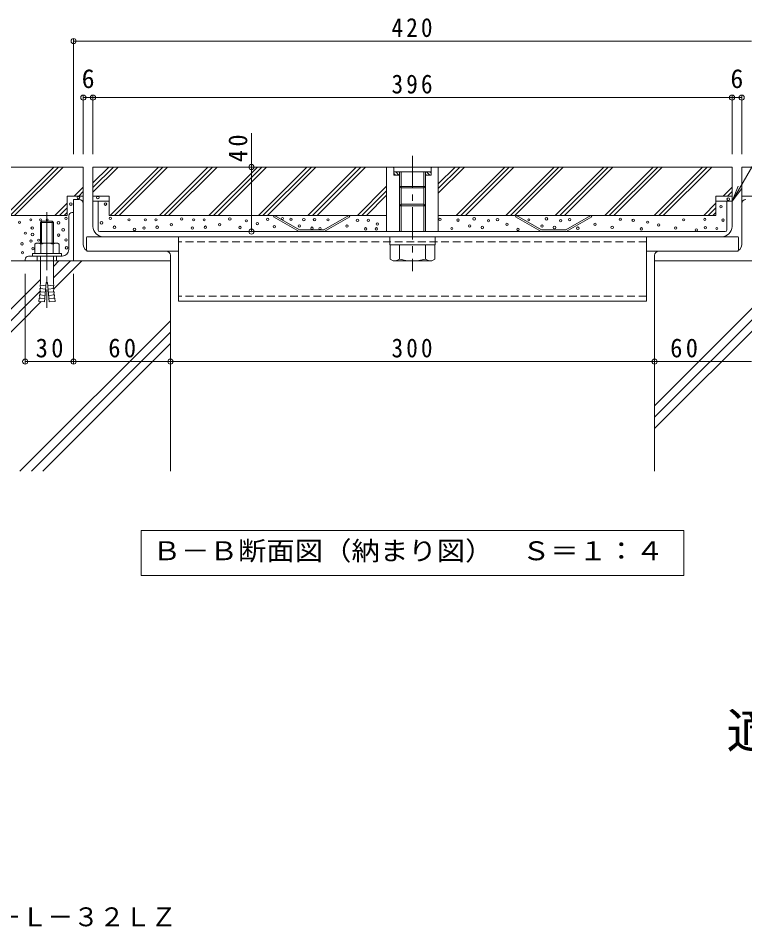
# Model space of a CAD drawing. Units: millimetres at full size, sheet at 1:4; some dimension numbers follow another scale. Extents: x -1026 to 1089, y -781 to 547.
# Drawn here: x 394 to 844, y -781 to -217 of the extents above; entities that cross this region are included whole.
import ezdxf
from ezdxf.enums import TextEntityAlignment as Align

# ---------------------------------------------------------------- set-up
doc = ezdxf.new("R2010")
doc.units = ezdxf.units.MM
doc.header["$LTSCALE"] = 4
doc.header["$PDMODE"] = 32
doc.header["$PDSIZE"] = 3.2
for name, pattern in [('CHAIN1', [8, 5, -1, 1, -1]), ('CHAIN2', [12, 9, -1, 1, -1]), ('DASHED1', [1.8, 1.2, -0.6])]:
    doc.linetypes.add(name, pattern=pattern)
for name, color, linetype, lineweight in [('4-1_躯体', 2, 'Continuous', 18), ('4-2_仕上', 3, 'Continuous', 18), ('4-3_寸法', 4, 'Continuous', 18), ('4-4_文字', 7, 'Continuous', 18), ('4-5_建具', 7, 'Continuous', 18), ('4-6_間仕切', 6, 'Continuous', 18), ('4-7_木断面', 5, 'Continuous', 9), ('4-8_ハッチ', 5, 'Continuous', 9), ('4-9_記号', 134, 'Continuous', 9), ('4-A_インテリア', 3, 'Continuous', 18), ('4-F_断熱材', 2, 'Continuous', 18)]:
    doc.layers.add(name, color=color, linetype=linetype, lineweight=lineweight)
doc.layers.add('F-5_F-5ﾚｲﾔ', color=2, linetype='Continuous')
doc.styles.add('ＭＳ ゴシック', font='')
doc.styles.get('ＭＳ ゴシック').set_extended_font_data('MS Gothic')

msp = doc.modelspace()

# ---------------------------------------------------------------- linework, layer by layer
at = {"layer": '4-1_躯体'}
for p, q in [((552.569, -338.989), (552.069, -339.855)), ((567.888, -348.988), (552.069, -339.855)), ((568.156, -347.988), (552.569, -338.989)), ((583.426, -348.988), (599.246, -339.855)), ((598.746, -338.989), (599.246, -339.855)), ((702.568, -338.989), (702.068, -339.855)), ((717.888, -348.988), (702.068, -339.855)), ((718.156, -347.988), (702.568, -338.989)), ((733.425, -348.988), (749.245, -339.855)), ((748.745, -338.989), (749.245, -339.855))]:
    msp.add_line(p, q, dxfattribs=at)
for points in [[(568.156, -347.988), (583.158, -347.988), (598.746, -338.989)], [(718.156, -347.988), (733.157, -347.988), (748.745, -338.989)]]:
    msp.add_lwpolyline(points, dxfattribs=at)
at = {"layer": '4-2_仕上'}
for p, q in [((440.168, -345.788), (440.168, -330.188)), ((440.168, -330.188), (450.168, -330.188)), ((443.368, -347.988), (443.368, -330.188)), ((826.167, -330.188), (836.167, -330.188)), ((832.967, -347.988), (832.967, -330.188)), ((836.167, -345.788), (836.167, -330.188)), ((444.368, -348.988), (831.967, -348.988)), ((829.767, -352.188), (446.568, -352.188))]:
    msp.add_line(p, q, dxfattribs=at)
for centre, radius, start, end in [((446.568, -345.788), 6.4, 180, 270), ((444.368, -347.988), 1, 180, 270), ((829.767, -345.788), 6.4, 270, 0), ((831.967, -347.988), 1, 270, 0)]:
    msp.add_arc(centre, radius, start, end, dxfattribs=at)
at = {"layer": '4-3_寸法'}
for p, q in [((431.657, -329.189), (428.157, -329.189)), ((428.157, -367.189), (428.157, -329.189)), ((434.157, -357.189), (434.157, -331.689)), ((842.157, -357.189), (842.157, -331.689)), ((438.158, -361.189), (485.658, -361.189)), ((488.157, -363.689), (488.157, -367.189)), ((788.157, -363.689), (788.157, -367.189)), ((838.157, -361.189), (790.657, -361.189)), ((428.157, -367.189), (488.157, -367.189)), ((848.157, -367.189), (788.157, -367.189))]:
    msp.add_line(p, q, dxfattribs=at)
for centre, radius, start, end in [((431.657, -331.689), 2.5, 0, 90), ((844.657, -331.689), 2.5, 90, 180), ((438.158, -357.189), 4, 180, 270), ((838.157, -357.189), 4, 270, 0), ((485.658, -363.689), 2.5, 0, 90), ((790.657, -363.689), 2.5, 90, 180)]:
    msp.add_arc(centre, radius, start, end, dxfattribs=at)
at = {"layer": '4-4_文字'}
for p, q in [((428.157, -229.788), (428.157, -300.988)), ((428.157, -230.988), (848.157, -230.988)), ((434.178, -264.788), (434.178, -300.988)), ((440.168, -264.788), (440.168, -300.988)), ((836.167, -264.788), (836.167, -300.988)), ((842.157, -264.788), (842.157, -300.988)), ((440.168, -265.988), (434.178, -265.988)), ((440.168, -265.988), (836.167, -265.988)), ((836.167, -265.988), (842.157, -265.988)), ((538.355, -308.988), (538.355, -288.087)), ((538.355, -348.988), (538.355, -308.988)), ((398.157, -430.71), (398.157, -375.189)), ((428.157, -430.71), (428.157, -375.189)), ((488.157, -432.253), (488.157, -377.189)), ((788.157, -432.253), (788.157, -377.189)), ((398.157, -429.51), (428.157, -429.51)), ((428.157, -429.51), (488.157, -429.51)), ((488.157, -429.51), (788.157, -429.51)), ((788.157, -429.51), (848.157, -429.51))]:
    msp.add_line(p, q, dxfattribs=at)
for p in [(428.157, -230.988), (434.178, -265.988), (440.168, -265.988), (836.167, -265.988), (842.157, -265.988), (538.355, -308.988), (538.355, -348.988), (398.157, -429.51), (428.157, -429.51), (488.157, -429.51), (788.157, -429.51)]:
    msp.add_point(p, dxfattribs=at)
at = {"layer": '4-5_建具'}
for p, q in [((889.432, -237.931), (836.167, -330.188)), ((836.167, -330.188), (839.994, -320.949)), ((836.167, -330.188), (842.255, -322.255)), ((469.957, -534.141), (806.357, -534.141)), ((469.957, -534.141), (469.957, -562.141)), ((806.357, -534.141), (806.357, -562.141)), ((469.957, -562.141), (806.357, -562.141))]:
    msp.add_line(p, q, dxfattribs=at)
at = {"layer": '4-6_間仕切', "linetype": 'CHAIN1'}
msp.add_line((638.157, -301.965), (638.157, -373.483), dxfattribs=at)
at = {"layer": '4-6_間仕切'}
for p, q in [((622.157, -308.989), (626.657, -308.989)), ((622.157, -348.989), (622.157, -308.989)), ((626.657, -309.489), (626.157, -308.989)), ((649.657, -308.989), (626.657, -308.989)), ((650.157, -308.989), (649.657, -309.489)), ((649.657, -313.989), (649.657, -308.989)), ((649.657, -308.989), (654.157, -308.989)), ((654.157, -348.989), (654.157, -308.989)), ((649.657, -311.989), (626.657, -311.989)), ((627.637, -313.989), (626.657, -313.009)), ((629.758, -313.989), (627.758, -311.989)), ((630.158, -312.267), (629.88, -311.989)), ((630.158, -311.989), (630.158, -348.989)), ((631.157, -311.989), (631.157, -348.989)), ((645.157, -311.989), (645.157, -348.989)), ((646.157, -317.233), (646.157, -311.989)), ((646.729, -313.989), (646.157, -313.417)), ((649.657, -313.989), (646.157, -313.989)), ((648.85, -313.989), (646.85, -311.989)), ((649.657, -312.675), (648.972, -311.989)), ((646.157, -320.989), (630.158, -320.989)), ((631.157, -321.989), (630.158, -320.989)), ((646.157, -320.935), (645.157, -321.989)), ((646.157, -317.233), (646.157, -348.989)), ((645.157, -321.989), (631.157, -321.989)), ((631.157, -331.989), (630.158, -332.989)), ((645.157, -331.989), (631.157, -331.989)), ((646.157, -332.989), (645.157, -331.989)), ((646.157, -332.989), (630.158, -332.989)), ((624.157, -357.189), (624.157, -352.189)), ((652.158, -357.189), (652.158, -352.189)), ((652.158, -357.189), (624.157, -357.189)), ((624.257, -357.189), (624.257, -366.063)), ((630.158, -366.092), (630.158, -357.189)), ((646.157, -366.092), (646.157, -357.189)), ((652.057, -357.189), (652.057, -366.092)), ((626.166, -367.165), (624.257, -366.063)), ((650.157, -367.189), (652.057, -366.092)), ((650.157, -367.189), (626.207, -367.189))]:
    msp.add_line(p, q, dxfattribs=at)
msp.add_lwpolyline([(630.158, -313.989), (626.657, -313.989), (626.657, -308.989)], dxfattribs=at)
for centre, radius, start, end in [((626.415, -360.288), 6.906, 267.86055, 302.81094), ((638.157, -337.469), 29.72, 254.38446, 285.61554), ((649.9, -360.288), 6.906, 237.18906, 272.13945)]:
    msp.add_arc(centre, radius, start, end, dxfattribs=at)
at = {"layer": '4-7_木断面'}
for p, q in [((434.178, -308.988), (329.435, -308.988)), ((385.954, -338.988), (415.955, -308.988)), ((388.783, -338.988), (418.783, -308.988)), ((391.611, -338.988), (421.611, -308.988)), ((440.168, -308.988), (440.168, -330.188)), ((440.168, -308.988), (836.167, -308.988)), ((440.168, -324.538), (455.718, -308.988)), ((440.168, -318.882), (450.061, -308.988)), ((440.168, -321.71), (452.89, -308.988)), ((450.718, -338.988), (480.718, -308.988)), ((453.546, -338.988), (483.547, -308.988)), ((456.375, -338.988), (486.375, -308.988)), ((481.375, -338.988), (511.375, -308.988)), ((484.203, -338.988), (514.204, -308.988)), ((487.032, -338.988), (517.032, -308.988)), ((512.032, -338.988), (542.032, -308.988)), ((514.86, -338.988), (544.861, -308.988)), ((517.689, -338.988), (547.689, -308.988)), ((542.689, -338.988), (572.689, -308.988)), ((545.517, -338.988), (575.517, -308.988)), ((548.345, -338.988), (578.346, -308.988)), ((573.345, -338.988), (603.346, -308.988)), ((576.174, -338.988), (606.174, -308.988)), ((579.002, -338.988), (609.003, -308.988)), ((649.511, -308.989), (649.512, -308.988)), ((654.157, -319.49), (664.66, -308.988)), ((654.157, -325.147), (670.317, -308.988)), ((654.157, -322.319), (667.488, -308.988)), ((665.316, -338.988), (695.317, -308.988)), ((668.145, -338.988), (698.145, -308.988)), ((670.973, -338.988), (700.974, -308.988)), ((695.973, -338.988), (725.974, -308.988)), ((698.802, -338.988), (728.802, -308.988)), ((701.63, -338.988), (731.63, -308.988)), ((726.63, -338.988), (756.63, -308.988)), ((729.458, -338.988), (759.459, -308.988)), ((732.287, -338.988), (762.287, -308.988)), ((757.287, -338.988), (787.287, -308.988)), ((760.115, -338.988), (790.116, -308.988)), ((762.944, -338.988), (792.944, -308.988)), ((787.944, -338.988), (817.944, -308.988)), ((790.772, -338.988), (820.773, -308.988)), ((793.601, -338.988), (823.601, -308.988)), ((836.167, -308.988), (836.167, -326.989)), ((842.157, -308.988), (946.899, -308.988)), ((428.611, -326.989), (434.177, -321.422)), ((604.002, -338.988), (622.157, -320.834)), ((830.6, -326.989), (836.167, -321.422)), ((424.177, -338.988), (424.177, -326.988)), ((431.439, -326.989), (434.177, -324.25)), ((434.177, -326.988), (434.177, -331.689)), ((440.168, -326.988), (450.168, -326.988)), ((450.168, -338.988), (450.168, -326.988)), ((606.831, -338.988), (622.157, -323.662)), ((609.659, -338.988), (622.157, -326.49)), ((826.167, -338.988), (826.167, -326.989)), ((836.167, -326.989), (826.167, -326.989)), ((833.429, -326.989), (836.167, -324.25)), ((836.167, -326.989), (836.167, -330.188)), ((842.157, -326.988), (842.157, -331.689)), ((416.611, -338.988), (424.178, -331.422)), ((818.601, -338.988), (826.167, -331.422)), ((419.439, -338.988), (424.178, -334.25)), ((422.268, -338.988), (424.178, -337.079)), ((821.429, -338.988), (826.167, -334.25)), ((824.257, -338.988), (826.167, -337.079)), ((424.177, -338.988), (329.435, -338.988)), ((450.168, -338.988), (622.157, -338.988)), ((654.157, -338.988), (826.167, -338.988))]:
    msp.add_line(p, q, dxfattribs=at)
at = {"layer": '4-7_木断面', "color": 7, "lineweight": 18}
for p, q in [((426.177, -367.189), (415.657, -377.708)), ((419.106, -367.189), (415.657, -370.637)), ((433.268, -367.189), (415.967, -384.489)), ((788.157, -367.189), (788.157, -497.479)), ((788.157, -367.189), (946.899, -367.189)), ((407.657, -378.657), (329.415, -456.899)), ((407.502, -385.883), (329.415, -463.97)), ((860.37, -384.687), (788.157, -456.899)), ((408.098, -392.358), (329.415, -471.041)), ((859.876, -392.251), (788.157, -463.97)), ((866.708, -392.49), (788.157, -471.041)), ((488.157, -404.223), (394.901, -497.479)), ((488.157, -411.294), (401.972, -497.479)), ((488.157, -418.365), (409.043, -497.479))]:
    msp.add_line(p, q, dxfattribs=at)
at = {"layer": '4-7_木断面'}
for points in [[(434.178, -308.988), (434.177, -326.988), (424.177, -326.988)], [(842.157, -308.988), (842.157, -326.988), (852.157, -326.988)]]:
    msp.add_lwpolyline(points, dxfattribs=at)
at = {"layer": '4-7_木断面', "color": 7, "lineweight": 18}
msp.add_lwpolyline([(329.415, -367.189), (488.157, -367.189), (488.157, -497.479)], dxfattribs=at)
at = {"layer": '4-7_木断面'}
for centre, radius in [((431.149, -327.94), 0.781), ((443.196, -327.94), 0.781), ((426.459, -331.97), 0.781), ((447.887, -331.97), 0.781), ((833.822, -328.931), 0.781), ((829.286, -333.592), 0.698), ((394.648, -343.205), 0.698), ((401.678, -341.722), 0.698), ((407.654, -341.697), 0.698), ((411.785, -341.722), 0.698), ((418.795, -343.573), 0.781), ((423.464, -340.803), 0.698), ((445.443, -343.573), 0.781), ((450.881, -340.803), 0.698), ((462.56, -341.722), 0.698), ((472.667, -341.722), 0.698), ((479.203, -341.722), 0.698), ((488.751, -344.712), 0.698), ((495.102, -341.176), 0.781), ((502.544, -341.722), 0.698), ((509.08, -341.722), 0.698), ((518.628, -344.712), 0.698), ((524.978, -341.176), 0.781), ((535.179, -342.346), 0.698), ((541.979, -344.07), 0.698), ((548.472, -341.406), 0.698), ((557.591, -340.909), 0.698), ((562.81, -341.325), 0.698), ((570.829, -341.591), 0.781), ((577.483, -341.591), 0.781), ((585.83, -341.722), 0.698), ((604.102, -341.988), 0.781), ((610.755, -341.988), 0.781), ((616.353, -344.364), 0.698), ((655.136, -341.406), 0.698), ((666.397, -341.881), 0.781), ((676.391, -341.09), 0.781), ((685.279, -342.26), 0.698), ((690.826, -341.567), 0.781), ((696.694, -344.456), 0.698), ((710.278, -341.722), 0.698), ((721.156, -341.114), 0.781), ((730.044, -342.284), 0.698), ((735.591, -341.591), 0.781), ((751.28, -344.485), 0.698), ((766.891, -341.325), 0.698), ((774.951, -341.988), 0.781), ((783.839, -343.158), 0.698), ((806.251, -341.722), 0.698), ((819.332, -341.406), 0.698), ((830.593, -341.881), 0.781), ((398.229, -349.991), 0.698), ((402.525, -346.794), 0.781), ((421.701, -347.925), 0.781), ((453.522, -346.308), 0.781), ((465.905, -347.652), 0.781), ((471.82, -346.794), 0.781), ((479.922, -346.293), 0.781), ((501.697, -346.794), 0.781), ((509.799, -346.293), 0.781), ((531.31, -346.516), 0.781), ((552.563, -345.982), 0.781), ((568.012, -345.489), 0.698), ((575.849, -346.931), 0.781), ((580.888, -347.085), 0.698), ((597.57, -345.553), 0.698), ((609.121, -347.328), 0.781), ((615.775, -347.328), 0.781), ((662.552, -347.085), 0.698), ((673.655, -345.528), 0.698), ((681.41, -346.43), 0.781), ((703.516, -347.652), 0.781), ((718.419, -345.553), 0.698), ((726.175, -346.454), 0.781), ((740.611, -346.931), 0.781), ((761.864, -346.397), 0.781), ((779.971, -347.328), 0.781), ((790.64, -344.882), 0.698), ((801.223, -346.794), 0.781), ((814.105, -347.947), 0.698), ((819.673, -346.598), 0.698), ((826.748, -347.085), 0.698), ((401.739, -354.862), 0.781), ((402.665, -350.82), 0.781), ((406.523, -354.326), 0.698), ((418.892, -351.172), 0.781), ((423.487, -354.138), 0.698), ((396.188, -356.591), 0.781), ((402.941, -359.604), 0.698), ((423.807, -359.07), 0.781), ((396.483, -362.124), 0.698)]:
    msp.add_circle(centre, radius, dxfattribs=at)
at = {"layer": '4-8_ハッチ'}
for p, q in [((493.157, -352.189), (493.157, -392.189)), ((783.157, -352.189), (783.157, -392.189)), ((783.157, -392.189), (493.157, -392.189))]:
    msp.add_line(p, q, dxfattribs=at)
at = {"layer": '4-8_ハッチ', "linetype": 'DASHED1'}
for p, q in [((783.157, -355.389), (493.157, -355.389)), ((783.157, -388.989), (493.157, -388.989))]:
    msp.add_line(p, q, dxfattribs=at)
at = {"layer": '4-9_記号'}
for p, q in [((436.157, -352.689), (436.157, -360.689)), ((436.657, -352.189), (492.657, -352.189)), ((493.157, -360.689), (493.157, -352.689)), ((783.157, -352.689), (783.157, -360.689)), ((783.657, -352.189), (839.657, -352.189)), ((840.157, -360.689), (840.157, -352.689)), ((436.657, -361.189), (492.657, -361.189)), ((783.657, -361.189), (839.657, -361.189))]:
    msp.add_line(p, q, dxfattribs=at)
for centre, start, end in [((436.657, -352.689), 90, 180), ((492.657, -352.689), 0, 90), ((783.657, -352.689), 90, 180), ((839.657, -352.689), 0, 90), ((436.657, -360.689), 180, 270), ((492.657, -360.689), 270, 0), ((783.657, -360.689), 180, 270), ((839.657, -360.689), 270, 0)]:
    msp.add_arc(centre, 0.5, start, end, dxfattribs=at)
at = {"layer": '4-A_インテリア'}
for p, q in [((427.157, -337.189), (428.157, -337.189)), ((428.157, -367.189), (428.157, -337.189)), ((425.157, -360.189), (425.157, -339.189)), ((398.157, -366.189), (398.157, -367.189)), ((421.157, -364.189), (400.157, -364.189)), ((398.157, -367.189), (428.157, -367.189))]:
    msp.add_line(p, q, dxfattribs=at)
at = {"layer": '4-A_インテリア', "linetype": 'DASHED1'}
for p, q in [((405.657, -364.189), (405.657, -367.189)), ((417.657, -364.189), (417.657, -367.189))]:
    msp.add_line(p, q, dxfattribs=at)
at = {"layer": '4-A_インテリア', "linetype": 'CHAIN2'}
msp.add_line((411.657, -362.189), (411.657, -369.002), dxfattribs=at)
at = {"layer": '4-A_インテリア'}
for centre, radius, start, end in [((427.157, -339.189), 2, 90, 180), ((421.157, -360.189), 4, 270, 0), ((400.157, -366.189), 2, 90, 180)]:
    msp.add_arc(centre, radius, start, end, dxfattribs=at)
at = {"layer": '4-F_断熱材', "linetype": 'CHAIN2'}
msp.add_line((411.657, -336.902), (411.657, -396.32), dxfattribs=at)
at = {"layer": '4-F_断熱材'}
for p, q in [((408.334, -342.589), (407.657, -343.265)), ((414.981, -342.589), (408.334, -342.589)), ((408.334, -342.589), (408.334, -356.089)), ((414.981, -342.589), (415.657, -343.265)), ((414.981, -342.589), (414.981, -356.089)), ((415.657, -343.265), (415.657, -356.089)), ((404.157, -356.81), (404.157, -362.589)), ((417.281, -356.089), (406.034, -356.089)), ((407.91, -356.81), (407.91, -362.589)), ((415.405, -356.81), (415.405, -362.589)), ((419.157, -356.81), (419.157, -362.589)), ((402.657, -362.589), (402.657, -364.189)), ((420.657, -362.589), (402.657, -362.589)), ((420.657, -364.189), (402.657, -364.189)), ((407.657, -364.189), (407.657, -378.806)), ((415.657, -364.189), (415.657, -378.806)), ((420.657, -362.589), (420.657, -364.189)), ((411.083, -382.581), (407.497, -382.267)), ((407.721, -384.294), (407.497, -382.267)), ((411.257, -380.589), (410.211, -392.543)), ((412.057, -380.589), (411.257, -380.589)), ((412.057, -380.589), (413.103, -392.543)), ((412.232, -382.581), (415.818, -382.267)), ((415.594, -384.294), (415.818, -382.267)), ((410.56, -388.558), (406.974, -388.244)), ((407.198, -390.272), (406.974, -388.244)), ((410.734, -386.566), (407.148, -386.252)), ((407.372, -388.279), (407.148, -386.252)), ((410.909, -384.573), (407.322, -384.26)), ((407.547, -386.287), (407.322, -384.26)), ((412.406, -384.573), (415.992, -384.26)), ((412.58, -386.566), (416.167, -386.252)), ((412.755, -388.558), (416.341, -388.244)), ((415.768, -386.287), (415.992, -384.26)), ((415.942, -388.279), (416.167, -386.252)), ((416.117, -390.272), (416.341, -388.244)), ((406.799, -390.237), (406.625, -392.229)), ((406.625, -392.229), (410.211, -392.543)), ((410.386, -390.55), (406.799, -390.237)), ((412.929, -390.55), (416.515, -390.237)), ((416.689, -392.229), (413.103, -392.543)), ((416.515, -390.237), (416.689, -392.229))]:
    msp.add_line(p, q, dxfattribs=at)
msp.add_lwpolyline([(415.657, -343.265), (407.657, -343.265), (407.657, -356.089)], dxfattribs=at)
for centre, radius, start, end in [((406.034, -358.889), 2.8, 47.92572, 132.07428), ((411.657, -366.178), 10.089, 68.19786, 111.80214), ((417.281, -358.889), 2.8, 47.92537, 132.07443), ((385.473, -379.511), 22.195, 352.86598, 1.81982), ((437.841, -379.511), 22.195, 178.18018, 187.13402)]:
    msp.add_arc(centre, radius, start, end, dxfattribs=at)

# ---------------------------------------------------------------- texts
at = {"layer": '4-4_文字', "color": 2, "style": 'ＭＳ ゴシック'}
for p in [(433.173, -263.588), (835.162, -263.588)]:
    msp.add_text('6', height=11.73, dxfattribs=at).set_placement(p, align=Align.BOTTOM_LEFT)
at = {"layer": '4-4_文字', "color": 2, "char_height": 11.73, "attachment_point": 7, "style": 'ＭＳ ゴシック'}
for s, insert in [('\\T1.27;\\W0.9;420', (625.157, -228.588)), ('\\T1.27;\\W0.9;396', (625.167, -263.588)), ('\\T1.27;\\W0.95;30', (404.657, -427.11)), ('\\T1.27;\\W0.95;60', (449.657, -427.11)), ('\\T1.27;\\W0.9;300', (625.157, -427.11)), ('\\T1.27;\\W0.95;60', (797.856, -427.11))]:
    msp.add_mtext(s, dxfattribs=dict(at, insert=insert))
at = {"layer": '4-4_文字', "color": 2, "insert": (535.955, -305.993), "char_height": 11.73, "attachment_point": 7, "rotation": 90, "style": 'ＭＳ ゴシック'}
msp.add_mtext('\\T1.27;\\W0.95;40', dxfattribs=at)
at = {"layer": '4-5_建具', "color": 2, "style": 'ＭＳ ゴシック', "width": 1.1}
msp.add_text('Ｂ－Ｂ断面図（納まり図）\u3000Ｓ＝１：４', height=11.73, dxfattribs=at).set_placement((477.157, -556.141), align=Align.BOTTOM_LEFT)
at = {"layer": '4-5_建具', "color": 3, "style": 'ＭＳ ゴシック', "width": 1.1}
msp.add_text('適用荷重：Ｔ－２', height=21.99, dxfattribs=at).set_placement((832.653, -675.671), align=Align.BOTTOM_LEFT)
at = {"layer": 'F-5_F-5ﾚｲﾔ', "style": 'ＭＳ ゴシック'}
msp.add_text('カラー舗装用みぞ蓋\u3000石貼用（石貼高さ４０ｍｍ）側溝用\u3000ＳＰＬＴ－２－４０６０＋Ｌ－３２ＬＺ', height=11.73, dxfattribs=at).set_placement((-228.042, -782.945), align=Align.BOTTOM_LEFT)

doc.saveas('drawing.dxf')
